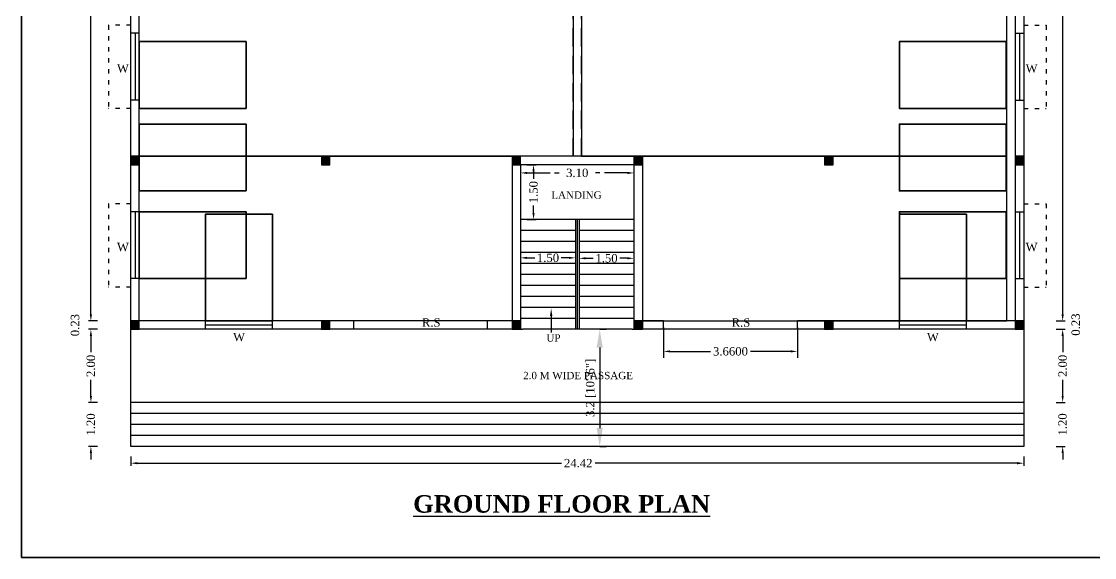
# Model space of a CAD drawing. Header units: metres. Extents: x 17422 to 45078, y -24482 to 1021.
# Drawn here: x 44910.15 to 44939.5, y -24450.37 to -24435.72 of the extents above; entities that cross this region are included whole.
import ezdxf
from ezdxf import colors
from ezdxf.entities.mleader import LeaderData, LeaderLine
from ezdxf.math import Vec2, Vec3

# ---------------------------------------------------------------- set-up
doc = ezdxf.new("R2010")
doc.units = ezdxf.units.M
doc.header["$MEASUREMENT"] = 0
doc.header["$PDMODE"] = 34
for name, pattern in [('ACAD_ISO03W100', [30, 12, -18]), ('DASHED', [0.75, 0.5, -0.25]), ('HIDDEN', [0.375, 0.25, -0.125]), ('PHANTOM2', [1.25, 0.625, -0.125, 0.125, -0.125, 0.125, -0.125])]:
    doc.linetypes.add(name, pattern=pattern)
for name, color, linetype in [('0 @ 1', 7, 'Continuous'), ('BLK_1_FLR_0_CARPET_AREA', 27, 'Continuous'), ('BLK_1_FLR_0_EXIT_WIDTH_STAIR', 1, 'Continuous'), ('BLK_1_FLR_0_REGULAR_ROOM_1', 3, 'Continuous'), ('BLK_1_FLR_0_ROOM_1_LIGHT_VENTILATION_1', 3, 'Continuous')]:
    doc.layers.add(name, color=color, linetype=linetype)
doc.layers.add('BLK_1_FLR_0_BLT_UP_AREA', color=8, linetype='Continuous', plot=False)
doc.layers.add('BLK_1_FLR_0_ROOF_AREA', color=54, linetype='Continuous', lineweight=18)
doc.layers.add('DIST_EXIT', color=7, linetype='Continuous', lineweight=0)
doc.styles.add('CODE', font='tahoma.ttf', dxfattribs={"height": 0.6})
doc.styles.add('plan9', font='times.ttf', dxfattribs={"height": 9})
doc.styles.get("Standard").update_dxf_attribs({"font": 'times.ttf', "height": 0.23})
doc.dimstyles.new('OUTER', dxfattribs={"dimscale": 0, "dimtxt": 0.3, "dimasz": 0.18, "dimexe": 0.18, "dimexo": 0.0625, "dimgap": 0.09, "dimtad": 0, "dimzin": 0, "dimdsep": 46, "dimtxsty": 'CODE', "dimcen": 0.09, "dimse1": 1, "dimse2": 1, "dimclrd": 256, "dimclrt": 6, "dimadec": 0, "dimazin": 0, "dimtfac": 1, "dimtofl": 0, "dimtmove": 0, "dimatfit": 3, "dimfxl": 0, "dimtolj": 1, "dimtzin": 0, "dimarcsym": 0})
doc.dimstyles.new('STANDARD$0', dxfattribs={"dimtxt": 7, "dimasz": 3, "dimexe": 3, "dimexo": 1, "dimgap": 1.5, "dimtad": 1, "dimdec": 1, "dimzin": 1, "dimdsep": 46, "dimlunit": 4, "dimtxsty": 'Standard', "dimblk": 'OBLIQUE', "dimcen": 0.09375, "dimdle": 1, "dimclrd": 8, "dimclre": 8, "dimclrt": 7, "dimadec": 1, "dimazin": 0, "dimtfac": 1, "dimtdec": 1, "dimtix": 1, "dimtmove": 2, "dimatfit": 3, "dimldrblk": 'ARCHTICK', "dimfxl": 0, "dimfrac": 2, "dimtolj": 1, "dimtzin": 0, "dimarcsym": 0})

# ---------------------------------------------------------------- blocks, each defined once
blk = doc.blocks.new('*D138')
at = {"color": 0, "linetype": 'HIDDEN', "lineweight": -2}
for p, q in [((44923.8, -24439.696), (44923.8, -24440.038)), ((44926.9, -24439.696), (44926.9, -24440.038))]:
    blk.add_line(p, q, dxfattribs=at)
at = {"color": 0, "linetype": 'PHANTOM2', "lineweight": -2}
for p, q in [((44923.98, -24439.858), (44924.976, -24439.858)), ((44926.72, -24439.858), (44925.725, -24439.858))]:
    blk.add_line(p, q, dxfattribs=at)
at = {"color": 0, "lineweight": 30}
for points in [[(44923.98, -24439.828), (44923.98, -24439.888), (44923.8, -24439.858)], [(44926.72, -24439.828), (44926.72, -24439.888), (44926.9, -24439.858)]]:
    blk.add_solid(points, dxfattribs=at)
at = {"layer": 'Defpoints', "color": 0, "lineweight": 30}
for p in [(44923.8, -24439.634), (44926.9, -24439.634), (44926.9, -24439.858)]:
    blk.add_point(p, dxfattribs=at)
at = {"color": 0, "lineweight": -3, "insert": (44925.35, -24439.858), "char_height": 0.23, "attachment_point": 5}
blk.add_mtext('\\A1;3.10', dxfattribs=at)
blk = doc.blocks.new('*D139')
at = {"color": 0, "linetype": 'HIDDEN', "lineweight": -2}
for p, q in [((44923.974, -24439.634), (44924.334, -24439.634)), ((44923.974, -24441.134), (44924.334, -24441.134))]:
    blk.add_line(p, q, dxfattribs=at)
at = {"color": 0, "linetype": 'PHANTOM2', "lineweight": -2}
for p, q in [((44924.154, -24439.814), (44924.154, -24440.022)), ((44924.154, -24440.954), (44924.154, -24440.745))]:
    blk.add_line(p, q, dxfattribs=at)
at = {"color": 0, "lineweight": 30}
for points in [[(44924.124, -24439.814), (44924.184, -24439.814), (44924.154, -24439.634)], [(44924.124, -24440.954), (44924.184, -24440.954), (44924.154, -24441.134)]]:
    blk.add_solid(points, dxfattribs=at)
at = {"layer": 'Defpoints', "color": 0, "lineweight": 30}
for p in [(44923.8, -24439.634), (44923.8, -24441.134), (44924.154, -24441.134)]:
    blk.add_point(p, dxfattribs=at)
at = {"color": 0, "lineweight": -3, "insert": (44924.154, -24440.384), "char_height": 0.23, "attachment_point": 5, "rotation": 90}
blk.add_mtext('\\A1;1.50', dxfattribs=at)
blk = doc.blocks.new('*D140')
at = {"color": 0, "linetype": 'HIDDEN', "lineweight": -2}
for p, q in [((44923.8, -24442.096), (44923.8, -24442.36)), ((44925.3, -24442.096), (44925.3, -24442.36))]:
    blk.add_line(p, q, dxfattribs=at)
at = {"color": 0, "linetype": 'PHANTOM2', "lineweight": -2}
for p, q in [((44923.98, -24442.18), (44924.189, -24442.18)), ((44925.12, -24442.18), (44924.912, -24442.18))]:
    blk.add_line(p, q, dxfattribs=at)
at = {"color": 0, "lineweight": 30}
for points in [[(44923.98, -24442.15), (44923.98, -24442.21), (44923.8, -24442.18)], [(44925.12, -24442.15), (44925.12, -24442.21), (44925.3, -24442.18)]]:
    blk.add_solid(points, dxfattribs=at)
at = {"layer": 'Defpoints', "color": 0, "lineweight": 30}
for p in [(44923.8, -24442.034), (44925.3, -24442.034), (44923.8, -24442.18)]:
    blk.add_point(p, dxfattribs=at)
at = {"color": 0, "lineweight": -3, "insert": (44924.55, -24442.18), "char_height": 0.23, "attachment_point": 5}
blk.add_mtext('\\A1;1.50', dxfattribs=at)
blk = doc.blocks.new('*D141')
at = {"color": 0, "linetype": 'HIDDEN', "lineweight": -2}
for p, q in [((44925.4, -24442.096), (44925.4, -24442.372)), ((44926.9, -24442.096), (44926.9, -24442.372))]:
    blk.add_line(p, q, dxfattribs=at)
at = {"color": 0, "linetype": 'PHANTOM2', "lineweight": -2}
for p, q in [((44925.58, -24442.192), (44925.789, -24442.192)), ((44926.72, -24442.192), (44926.512, -24442.192))]:
    blk.add_line(p, q, dxfattribs=at)
at = {"color": 0, "lineweight": 30}
for points in [[(44925.58, -24442.162), (44925.58, -24442.222), (44925.4, -24442.192)], [(44926.72, -24442.162), (44926.72, -24442.222), (44926.9, -24442.192)]]:
    blk.add_solid(points, dxfattribs=at)
at = {"layer": 'Defpoints', "color": 0, "lineweight": 30}
for p in [(44925.4, -24442.034), (44926.9, -24442.034), (44925.4, -24442.192)]:
    blk.add_point(p, dxfattribs=at)
at = {"color": 0, "lineweight": -3, "insert": (44926.15, -24442.192), "char_height": 0.23, "attachment_point": 5}
blk.add_mtext('\\A1;1.50', dxfattribs=at)
blk = doc.blocks.new('*D160')
at = {"color": 0, "linetype": 'HIDDEN', "lineweight": -2}
for p, q in [((44912.228, -24444.134), (44911.868, -24444.134)), ((44912.228, -24446.134), (44911.868, -24446.134))]:
    blk.add_line(p, q, dxfattribs=at)
at = {"color": 0, "lineweight": -2}
for p, q in [((44912.048, -24444.314), (44912.048, -24444.756)), ((44912.048, -24445.954), (44912.048, -24445.511))]:
    blk.add_line(p, q, dxfattribs=at)
at = {"color": 0, "lineweight": 30}
for points in [[(44912.018, -24444.314), (44912.078, -24444.314), (44912.048, -24444.134)], [(44912.018, -24445.954), (44912.078, -24445.954), (44912.048, -24446.134)]]:
    blk.add_solid(points, dxfattribs=at)
at = {"layer": 'Defpoints', "color": 0, "lineweight": 30}
for p in [(44912.048, -24444.134), (44913.14, -24444.134), (44913.14, -24446.134)]:
    blk.add_point(p, dxfattribs=at)
at = {"color": 0, "lineweight": -3, "insert": (44912.048, -24445.134), "char_height": 0.23, "attachment_point": 5, "rotation": 90}
blk.add_mtext('\\A1;2.00', dxfattribs=at)
blk = doc.blocks.new('*D161')
at = {"color": 0, "lineweight": -2}
for p, q in [((44912.048, -24443.724), (44912.048, -24443.544)), ((44912.048, -24444.314), (44912.048, -24444.494))]:
    blk.add_line(p, q, dxfattribs=at)
at = {"color": 0, "linetype": 'HIDDEN', "lineweight": -2}
for p, q in [((44912.228, -24443.904), (44911.868, -24443.904)), ((44912.228, -24444.134), (44911.868, -24444.134))]:
    blk.add_line(p, q, dxfattribs=at)
at = {"color": 0, "lineweight": 30}
for points in [[(44912.018, -24443.724), (44912.078, -24443.724), (44912.048, -24443.904)], [(44912.018, -24444.314), (44912.078, -24444.314), (44912.048, -24444.134)]]:
    blk.add_solid(points, dxfattribs=at)
at = {"layer": 'Defpoints', "color": 0, "lineweight": 30}
for p in [(44912.048, -24443.904), (44913.14, -24444.134), (44913.37, -24443.904)]:
    blk.add_point(p, dxfattribs=at)
at = {"color": 0, "lineweight": -3, "insert": (44911.615, -24444.019), "char_height": 0.23, "attachment_point": 5, "rotation": 90}
blk.add_mtext('\\A1;0.23', dxfattribs=at)
blk = doc.blocks.new('*D162')
at = {"color": 0, "linetype": 'HIDDEN', "lineweight": -2}
for p, q in [((44912.228, -24425.11), (44911.868, -24425.11)), ((44912.228, -24443.904), (44911.868, -24443.904))]:
    blk.add_line(p, q, dxfattribs=at)
at = {"color": 0, "lineweight": -2}
for p, q in [((44912.048, -24425.29), (44912.048, -24434.062)), ((44912.048, -24443.724), (44912.048, -24434.952))]:
    blk.add_line(p, q, dxfattribs=at)
at = {"color": 0, "lineweight": 30}
for points in [[(44912.018, -24425.29), (44912.078, -24425.29), (44912.048, -24425.11)], [(44912.018, -24443.724), (44912.078, -24443.724), (44912.048, -24443.904)]]:
    blk.add_solid(points, dxfattribs=at)
at = {"layer": 'Defpoints', "color": 0, "lineweight": 30}
for p in [(44912.048, -24425.11), (44913.37, -24425.11), (44913.37, -24443.904)]:
    blk.add_point(p, dxfattribs=at)
at = {"color": 0, "lineweight": -3, "insert": (44912.048, -24434.507), "char_height": 0.23, "attachment_point": 5, "rotation": 90}
blk.add_mtext('\\A1;18.79', dxfattribs=at)
blk = doc.blocks.new('*D164')
at = {"color": 0, "linetype": 'HIDDEN', "lineweight": -2}
for p, q in [((44913.14, -24447.614), (44913.14, -24447.974)), ((44937.561, -24447.614), (44937.561, -24447.974))]:
    blk.add_line(p, q, dxfattribs=at)
at = {"color": 0, "lineweight": -2}
for p, q in [((44913.32, -24447.794), (44924.915, -24447.794)), ((44937.381, -24447.794), (44925.837, -24447.794))]:
    blk.add_line(p, q, dxfattribs=at)
at = {"color": 0, "lineweight": 30}
for points in [[(44913.32, -24447.764), (44913.32, -24447.824), (44913.14, -24447.794)], [(44937.381, -24447.764), (44937.381, -24447.824), (44937.561, -24447.794)]]:
    blk.add_solid(points, dxfattribs=at)
at = {"layer": 'Defpoints', "color": 0, "lineweight": 30}
for p in [(44913.14, -24446.134), (44937.561, -24446.134), (44937.561, -24447.794)]:
    blk.add_point(p, dxfattribs=at)
at = {"color": 0, "lineweight": -3, "insert": (44925.376, -24447.794), "char_height": 0.23, "attachment_point": 5}
blk.add_mtext('\\A1;24.42', dxfattribs=at)
blk = doc.blocks.new('*D166')
at = {"color": 0, "linetype": 'HIDDEN', "lineweight": -2}
for p, q in [((44938.446, -24444.134), (44938.806, -24444.134)), ((44938.446, -24446.134), (44938.806, -24446.134))]:
    blk.add_line(p, q, dxfattribs=at)
at = {"color": 0, "linetype": 'PHANTOM2', "lineweight": -2}
for p, q in [((44938.626, -24444.314), (44938.626, -24444.756)), ((44938.626, -24445.954), (44938.626, -24445.511))]:
    blk.add_line(p, q, dxfattribs=at)
at = {"color": 0, "lineweight": 30}
for points in [[(44938.596, -24444.314), (44938.656, -24444.314), (44938.626, -24444.134)], [(44938.596, -24445.954), (44938.656, -24445.954), (44938.626, -24446.134)]]:
    blk.add_solid(points, dxfattribs=at)
at = {"layer": 'Defpoints', "color": 0, "lineweight": 30}
for p in [(44937.561, -24444.134), (44938.626, -24444.134), (44937.561, -24446.134)]:
    blk.add_point(p, dxfattribs=at)
at = {"color": 0, "lineweight": -3, "insert": (44938.626, -24445.134), "char_height": 0.23, "attachment_point": 5, "rotation": 90}
blk.add_mtext('\\A1;2.00', dxfattribs=at)
blk = doc.blocks.new('*D167')
at = {"color": 0, "linetype": 'PHANTOM2', "lineweight": -2}
for p, q in [((44938.626, -24443.724), (44938.626, -24443.544)), ((44938.626, -24444.314), (44938.626, -24444.494))]:
    blk.add_line(p, q, dxfattribs=at)
at = {"color": 0, "linetype": 'HIDDEN', "lineweight": -2}
for p, q in [((44938.446, -24443.904), (44938.806, -24443.904)), ((44938.446, -24444.134), (44938.806, -24444.134))]:
    blk.add_line(p, q, dxfattribs=at)
at = {"color": 0, "lineweight": 30}
for points in [[(44938.596, -24443.724), (44938.656, -24443.724), (44938.626, -24443.904)], [(44938.596, -24444.314), (44938.656, -24444.314), (44938.626, -24444.134)]]:
    blk.add_solid(points, dxfattribs=at)
at = {"layer": 'Defpoints', "color": 0, "lineweight": 30}
for p in [(44937.331, -24443.904), (44937.561, -24444.134), (44938.626, -24443.904)]:
    blk.add_point(p, dxfattribs=at)
at = {"color": 0, "lineweight": -3, "insert": (44938.985, -24444.004), "char_height": 0.23, "attachment_point": 5, "rotation": 90}
blk.add_mtext('\\A1;0.23', dxfattribs=at)
blk = doc.blocks.new('*D168')
at = {"color": 0, "linetype": 'HIDDEN', "lineweight": -2}
for p, q in [((44938.446, -24425.11), (44938.806, -24425.11)), ((44938.446, -24443.904), (44938.806, -24443.904))]:
    blk.add_line(p, q, dxfattribs=at)
at = {"color": 0, "lineweight": -2}
for p, q in [((44938.626, -24425.29), (44938.626, -24434.062)), ((44938.626, -24443.724), (44938.626, -24434.952))]:
    blk.add_line(p, q, dxfattribs=at)
at = {"color": 0, "lineweight": 30}
for points in [[(44938.596, -24425.29), (44938.656, -24425.29), (44938.626, -24425.11)], [(44938.596, -24443.724), (44938.656, -24443.724), (44938.626, -24443.904)]]:
    blk.add_solid(points, dxfattribs=at)
at = {"layer": 'Defpoints', "color": 0, "lineweight": 30}
for p in [(44937.561, -24425.11), (44938.626, -24425.11), (44937.331, -24443.904)]:
    blk.add_point(p, dxfattribs=at)
at = {"color": 0, "lineweight": -3, "insert": (44938.626, -24434.507), "char_height": 0.23, "attachment_point": 5, "rotation": 90}
blk.add_mtext('\\A1;18.79', dxfattribs=at)
blk = doc.blocks.new('*D169')
at = {"color": 0, "linetype": 'PHANTOM2', "lineweight": -2}
for p, q in [((44938.626, -24445.954), (44938.626, -24445.774)), ((44938.626, -24447.514), (44938.626, -24447.694))]:
    blk.add_line(p, q, dxfattribs=at)
at = {"color": 0, "linetype": 'HIDDEN', "lineweight": -2}
for p, q in [((44938.446, -24446.134), (44938.806, -24446.134)), ((44938.446, -24447.334), (44938.806, -24447.334))]:
    blk.add_line(p, q, dxfattribs=at)
at = {"color": 0, "lineweight": 30}
for points in [[(44938.596, -24445.954), (44938.656, -24445.954), (44938.626, -24446.134)], [(44938.596, -24447.514), (44938.656, -24447.514), (44938.626, -24447.334)]]:
    blk.add_solid(points, dxfattribs=at)
at = {"layer": 'Defpoints', "color": 0, "lineweight": 30}
for p in [(44937.561, -24446.134), (44937.561, -24447.334), (44938.626, -24447.334)]:
    blk.add_point(p, dxfattribs=at)
at = {"color": 0, "lineweight": -3, "insert": (44938.626, -24446.734), "char_height": 0.23, "attachment_point": 5, "rotation": 90}
blk.add_mtext('\\A1;1.20', dxfattribs=at)
blk = doc.blocks.new('*D170')
at = {"color": 0, "linetype": 'PHANTOM2', "lineweight": -2}
for p, q in [((44912.048, -24445.954), (44912.048, -24445.774)), ((44912.048, -24447.514), (44912.048, -24447.694))]:
    blk.add_line(p, q, dxfattribs=at)
at = {"color": 0, "linetype": 'HIDDEN', "lineweight": -2}
for p, q in [((44912.228, -24446.134), (44911.868, -24446.134)), ((44912.228, -24447.334), (44911.868, -24447.334))]:
    blk.add_line(p, q, dxfattribs=at)
at = {"color": 0, "lineweight": 30}
for points in [[(44912.018, -24445.954), (44912.078, -24445.954), (44912.048, -24446.134)], [(44912.018, -24447.514), (44912.078, -24447.514), (44912.048, -24447.334)]]:
    blk.add_solid(points, dxfattribs=at)
at = {"layer": 'Defpoints', "color": 0, "lineweight": 30}
for p in [(44913.14, -24446.134), (44912.048, -24447.334), (44913.14, -24447.334)]:
    blk.add_point(p, dxfattribs=at)
at = {"color": 0, "lineweight": -3, "insert": (44912.048, -24446.734), "char_height": 0.23, "attachment_point": 5, "rotation": 90}
blk.add_mtext('\\A1;1.20', dxfattribs=at)
blk = doc.blocks.new('*D193')
at = {"layer": 'Defpoints', "color": 0, "lineweight": 30}
for p in [(44925.964, -24444.134), (44925.964, -24447.334), (44925.964, -24447.334)]:
    blk.add_point(p, dxfattribs=at)
at = {"layer": 'DIST_EXIT', "color": 0, "lineweight": -2}
for p, q in [((44925.964, -24444.134), (44926.144, -24444.134)), ((44925.964, -24447.334), (44926.144, -24447.334))]:
    blk.add_line(p, q, dxfattribs=at)
at = {"layer": 'DIST_EXIT', "color": 4, "lineweight": -2}
blk.add_line((44925.964, -24444.634), (44925.964, -24446.834), dxfattribs=at)
at = {"layer": 'DIST_EXIT', "color": 4, "lineweight": 30}
for points in [[(44925.88, -24444.634), (44926.047, -24444.634), (44925.964, -24444.134)], [(44925.88, -24446.834), (44926.047, -24446.834), (44925.964, -24447.334)]]:
    blk.add_solid(points, dxfattribs=at)
at = {"layer": 'DIST_EXIT', "color": 1, "insert": (44925.725, -24445.734), "char_height": 0.23, "attachment_point": 5, "rotation": 90}
blk.add_mtext('3.2 [10\'-6"]', dxfattribs=at)
blk = doc.blocks.new('*D194')
at = {"layer": 'BLK_1_FLR_0_EXIT_WIDTH_STAIR', "color": 0, "lineweight": -2}
for p, q in [((44927.711, -24444.081), (44927.711, -24444.917)), ((44931.371, -24444.081), (44931.371, -24444.917)), ((44927.891, -24444.737), (44928.997, -24444.737)), ((44931.191, -24444.737), (44930.085, -24444.737))]:
    blk.add_line(p, q, dxfattribs=at)
at = {"layer": 'BLK_1_FLR_0_EXIT_WIDTH_STAIR', "color": 0, "lineweight": 30}
for points in [[(44927.891, -24444.707), (44927.891, -24444.767), (44927.711, -24444.737)], [(44931.191, -24444.707), (44931.191, -24444.767), (44931.371, -24444.737)]]:
    blk.add_solid(points, dxfattribs=at)
at = {"layer": 'Defpoints', "color": 0, "lineweight": 30}
for p in [(44927.711, -24444.019), (44931.371, -24444.019), (44931.371, -24444.737)]:
    blk.add_point(p, dxfattribs=at)
at = {"layer": 'BLK_1_FLR_0_EXIT_WIDTH_STAIR', "color": 0, "insert": (44929.541, -24444.737), "char_height": 0.23, "attachment_point": 5}
blk.add_mtext('\\A1;3.6600', dxfattribs=at)

msp = doc.modelspace()

# ---------------------------------------------------------------- hatches: boundary and pattern name
at = {"lineweight": -3}
h = msp.add_hatch(color=256, dxfattribs=at)
h.dxf.hatch_style = 1
h.paths.add_polyline_path([(44913.3701, -24439.4035), (44913.1401, -24439.4035), (44913.1401, -24439.6335), (44913.3701, -24439.6335)])
h = msp.add_hatch(color=256, dxfattribs=at)
h.dxf.hatch_style = 1
h.paths.add_polyline_path([(44918.58521, -24439.4035), (44918.35521, -24439.4035), (44918.35521, -24439.6335), (44918.58521, -24439.6335)])
h = msp.add_hatch(color=256, dxfattribs=at)
h.dxf.hatch_style = 1
h.paths.add_polyline_path([(44923.80031, -24439.4035), (44923.57031, -24439.4035), (44923.57031, -24439.6335), (44923.80031, -24439.6335)])
h = msp.add_hatch(color=256, dxfattribs=at)
h.dxf.hatch_style = 1
h.paths.add_polyline_path([(44927.13031, -24439.4035), (44926.90031, -24439.4035), (44926.90031, -24439.6335), (44927.13031, -24439.6335)])
h = msp.add_hatch(color=256, dxfattribs=at)
h.dxf.hatch_style = 1
h.paths.add_polyline_path([(44932.34542, -24439.4035), (44932.11542, -24439.4035), (44932.11542, -24439.6335), (44932.34542, -24439.6335)])
h = msp.add_hatch(color=256, dxfattribs=at)
h.dxf.hatch_style = 1
h.paths.add_polyline_path([(44937.56053, -24439.4035), (44937.33053, -24439.4035), (44937.33053, -24439.6335), (44937.56053, -24439.6335)])
h = msp.add_hatch(color=256, dxfattribs=at)
h.dxf.hatch_style = 1
h.paths.add_polyline_path([(44913.3701, -24443.9035), (44913.1401, -24443.9035), (44913.1401, -24444.1335), (44913.3701, -24444.1335)])
h = msp.add_hatch(color=256, dxfattribs=at)
h.dxf.hatch_style = 1
h.paths.add_polyline_path([(44918.58521, -24443.9035), (44918.35521, -24443.9035), (44918.35521, -24444.1335), (44918.58521, -24444.1335)])
h = msp.add_hatch(color=256, dxfattribs=at)
h.dxf.hatch_style = 1
h.paths.add_polyline_path([(44923.80031, -24443.9035), (44923.57031, -24443.9035), (44923.57031, -24444.1335), (44923.80031, -24444.1335)])
h = msp.add_hatch(color=256, dxfattribs=at)
h.dxf.hatch_style = 1
h.paths.add_polyline_path([(44927.13031, -24443.9035), (44926.90031, -24443.9035), (44926.90031, -24444.1335), (44927.13031, -24444.1335)])
h = msp.add_hatch(color=256, dxfattribs=at)
h.dxf.hatch_style = 1
h.paths.add_polyline_path([(44932.34542, -24443.9035), (44932.11542, -24443.9035), (44932.11542, -24444.1335), (44932.34542, -24444.1335)])
h = msp.add_hatch(color=256, dxfattribs=at)
h.dxf.hatch_style = 1
h.paths.add_polyline_path([(44937.56053, -24443.9035), (44937.33053, -24443.9035), (44937.33053, -24444.1335), (44937.56053, -24444.1335)])

# ---------------------------------------------------------------- linework, layer by layer
for p, q in [((44913.1401, -24447.3335), (44913.1401, -24424.88004)), ((44913.1401, -24444.1335), (44913.1401, -24424.88004)), ((44937.56053, -24424.88004), (44937.56053, -24447.3335)), ((44937.56053, -24424.88004), (44937.56053, -24444.1335)), ((44913.3701, -24443.9035), (44913.3701, -24425.11004)), ((44937.33053, -24425.11004), (44937.33053, -24443.9035)), ((44913.3701, -24436.0345), (44913.1401, -24436.0345)), ((44913.3701, -24436.0345), (44913.1401, -24436.0345)), ((44913.3701, -24436.0345), (44913.1401, -24436.0345)), ((44913.3701, -24436.0345), (44913.1401, -24436.0345)), ((44913.3701, -24436.0345), (44913.1401, -24436.0345)), ((44913.3701, -24436.0345), (44913.1401, -24436.0345)), ((44913.3701, -24436.0345), (44913.1401, -24436.0345)), ((44913.3701, -24436.0345), (44913.1401, -24436.0345)), ((44913.3701, -24436.0345), (44913.1401, -24436.0345)), ((44913.3701, -24436.0345), (44913.1401, -24436.0345)), ((44913.3701, -24436.0345), (44913.1401, -24436.0345)), ((44913.2551, -24436.0345), (44913.2551, -24437.8645)), ((44937.33053, -24436.0345), (44937.56053, -24436.0345)), ((44937.33053, -24436.0345), (44937.56053, -24436.0345)), ((44937.33053, -24436.0345), (44937.56053, -24436.0345)), ((44937.33053, -24436.0345), (44937.56053, -24436.0345)), ((44937.33053, -24436.0345), (44937.56053, -24436.0345)), ((44937.33053, -24436.0345), (44937.56053, -24436.0345)), ((44937.33053, -24436.0345), (44937.56053, -24436.0345)), ((44937.33053, -24436.0345), (44937.56053, -24436.0345)), ((44937.33053, -24436.0345), (44937.56053, -24436.0345)), ((44937.33053, -24436.0345), (44937.56053, -24436.0345)), ((44937.33053, -24436.0345), (44937.56053, -24436.0345)), ((44937.44553, -24436.0345), (44937.44553, -24437.8645)), ((44913.3701, -24437.8645), (44913.1401, -24437.8645)), ((44937.33053, -24437.8645), (44937.56053, -24437.8645)), ((44923.57031, -24439.4035), (44923.57031, -24444.1335)), ((44927.13031, -24439.4035), (44927.13031, -24444.1335)), ((44923.80031, -24439.6335), (44923.80031, -24444.1335)), ((44926.90031, -24439.6335), (44926.90031, -24444.1335)), ((44913.3701, -24440.91828), (44913.1401, -24440.91828)), ((44913.3701, -24440.91828), (44913.1401, -24440.91828)), ((44913.3701, -24440.91828), (44913.1401, -24440.91828)), ((44913.3701, -24440.91828), (44913.1401, -24440.91828)), ((44913.3701, -24440.91828), (44913.1401, -24440.91828)), ((44913.3701, -24440.91828), (44913.1401, -24440.91828)), ((44913.3701, -24440.91828), (44913.1401, -24440.91828)), ((44913.3701, -24440.91828), (44913.1401, -24440.91828)), ((44913.3701, -24440.91828), (44913.1401, -24440.91828)), ((44913.3701, -24440.91828), (44913.1401, -24440.91828)), ((44913.3701, -24440.91828), (44913.1401, -24440.91828)), ((44913.2551, -24440.91828), (44913.2551, -24442.74828)), ((44937.33053, -24440.91828), (44937.56053, -24440.91828)), ((44937.33053, -24440.91828), (44937.56053, -24440.91828)), ((44937.33053, -24440.91828), (44937.56053, -24440.91828)), ((44937.33053, -24440.91828), (44937.56053, -24440.91828)), ((44937.33053, -24440.91828), (44937.56053, -24440.91828)), ((44937.33053, -24440.91828), (44937.56053, -24440.91828)), ((44937.33053, -24440.91828), (44937.56053, -24440.91828)), ((44937.33053, -24440.91828), (44937.56053, -24440.91828)), ((44937.33053, -24440.91828), (44937.56053, -24440.91828)), ((44937.33053, -24440.91828), (44937.56053, -24440.91828)), ((44937.33053, -24440.91828), (44937.56053, -24440.91828)), ((44937.44553, -24440.91828), (44937.44553, -24442.74828)), ((44923.80031, -24441.1335), (44923.80031, -24444.1335)), ((44925.30031, -24441.1335), (44925.30031, -24444.1335)), ((44925.35031, -24441.1335), (44925.35031, -24444.1335)), ((44925.40031, -24441.1335), (44925.40031, -24444.1335)), ((44926.90031, -24441.1335), (44926.90031, -24444.1335)), ((44913.3701, -24442.74828), (44913.1401, -24442.74828)), ((44937.33053, -24442.74828), (44937.56053, -24442.74828)), ((44923.62031, -24444.1335), (44913.1401, -24444.1335)), ((44923.62031, -24444.1335), (44913.1401, -24444.1335)), ((44919.23895, -24443.9035), (44913.3701, -24443.9035)), ((44915.1862, -24444.1335), (44915.1862, -24443.9035)), ((44917.0162, -24444.0185), (44915.1862, -24444.0185)), ((44917.0162, -24444.1335), (44917.0162, -24443.9035)), ((44917.0162, -24444.1335), (44917.0162, -24443.9035)), ((44917.0162, -24444.1335), (44917.0162, -24443.9035)), ((44917.0162, -24444.1335), (44917.0162, -24443.9035)), ((44917.0162, -24444.1335), (44917.0162, -24443.9035)), ((44917.0162, -24444.1335), (44917.0162, -24443.9035)), ((44917.0162, -24444.1335), (44917.0162, -24443.9035)), ((44917.0162, -24444.1335), (44917.0162, -24443.9035)), ((44917.0162, -24444.1335), (44917.0162, -24443.9035)), ((44917.0162, -24444.1335), (44917.0162, -24443.9035)), ((44917.0162, -24444.1335), (44917.0162, -24443.9035)), ((44919.23895, -24444.1335), (44919.23895, -24443.9035)), ((44919.23895, -24444.1335), (44919.23895, -24443.9035)), ((44923.57031, -24443.9035), (44922.89895, -24443.9035)), ((44922.89895, -24444.1335), (44922.89895, -24443.9035)), ((44922.89895, -24444.1335), (44922.89895, -24443.9035)), ((44922.89895, -24444.1335), (44922.89895, -24443.9035)), ((44922.89895, -24444.1335), (44922.89895, -24443.9035)), ((44922.89895, -24444.1335), (44922.89895, -24443.9035)), ((44922.89895, -24444.1335), (44922.89895, -24443.9035)), ((44922.89895, -24444.1335), (44922.89895, -24443.9035)), ((44922.89895, -24444.1335), (44922.89895, -24443.9035)), ((44922.89895, -24444.1335), (44922.89895, -24443.9035)), ((44922.89895, -24444.1335), (44922.89895, -24443.9035)), ((44922.89895, -24444.1335), (44922.89895, -24443.9035)), ((44922.89895, -24444.1335), (44922.89895, -24443.9035)), ((44923.62031, -24444.1335), (44923.85031, -24444.1335)), ((44926.85031, -24444.1335), (44923.85031, -24444.1335)), ((44926.85031, -24444.1335), (44927.08031, -24444.1335)), ((44937.56053, -24444.1335), (44927.08031, -24444.1335)), ((44937.56053, -24444.1335), (44927.08031, -24444.1335)), ((44927.71066, -24443.9035), (44927.13031, -24443.9035)), ((44927.71066, -24444.1335), (44927.71066, -24443.9035)), ((44927.71066, -24444.1335), (44927.71066, -24443.9035)), ((44937.33053, -24443.9035), (44931.37066, -24443.9035)), ((44931.37066, -24444.1335), (44931.37066, -24443.9035)), ((44931.37066, -24444.1335), (44931.37066, -24443.9035)), ((44931.37066, -24444.1335), (44931.37066, -24443.9035)), ((44931.37066, -24444.1335), (44931.37066, -24443.9035)), ((44931.37066, -24444.1335), (44931.37066, -24443.9035)), ((44931.37066, -24444.1335), (44931.37066, -24443.9035)), ((44931.37066, -24444.1335), (44931.37066, -24443.9035)), ((44931.37066, -24444.1335), (44931.37066, -24443.9035)), ((44931.37066, -24444.1335), (44931.37066, -24443.9035)), ((44931.37066, -24444.1335), (44931.37066, -24443.9035)), ((44931.37066, -24444.1335), (44931.37066, -24443.9035)), ((44931.37066, -24444.1335), (44931.37066, -24443.9035)), ((44934.16152, -24444.1335), (44934.16152, -24443.9035)), ((44935.99152, -24444.0185), (44934.16152, -24444.0185)), ((44935.99152, -24444.1335), (44935.99152, -24443.9035)), ((44935.99152, -24444.1335), (44935.99152, -24443.9035)), ((44935.99152, -24444.1335), (44935.99152, -24443.9035)), ((44935.99152, -24444.1335), (44935.99152, -24443.9035)), ((44935.99152, -24444.1335), (44935.99152, -24443.9035)), ((44935.99152, -24444.1335), (44935.99152, -24443.9035)), ((44935.99152, -24444.1335), (44935.99152, -24443.9035)), ((44935.99152, -24444.1335), (44935.99152, -24443.9035)), ((44935.99152, -24444.1335), (44935.99152, -24443.9035)), ((44935.99152, -24444.1335), (44935.99152, -24443.9035)), ((44935.99152, -24444.1335), (44935.99152, -24443.9035)), ((44937.56053, -24446.1335), (44913.1401, -24446.1335)), ((44937.56053, -24446.4335), (44913.1401, -24446.4335)), ((44937.56053, -24446.7335), (44913.1401, -24446.7335)), ((44937.56053, -24447.0335), (44913.1401, -24447.0335)), ((44937.56053, -24447.3335), (44913.1401, -24447.3335))]:
    msp.add_line(p, q, dxfattribs=at)
at = {"linetype": 'DASHED', "lineweight": -3}
for p, q in [((44925.23531, -24439.4035), (44925.23531, -24427.08004)), ((44925.46531, -24439.4035), (44925.46531, -24427.08004))]:
    msp.add_line(p, q, dxfattribs=at)
at = {"lineweight": 30}
for points in [[(44910.14898, -24450.37317), (44972.28704, -24450.37317), (44972.28704, -24394.67421), (44910.14898, -24394.67421)], [(44910.14898, -24394.67421), (44984.78496, -24394.67421), (44984.78496, -24450.37317), (44910.14898, -24450.37317)]]:
    msp.add_lwpolyline(points, close=True, dxfattribs=at)
at = {"lineweight": -3}
for points in [[(44913.1401, -24424.88004), (44937.56053, -24424.88004), (44937.56053, -24446.1335), (44913.1401, -24446.1335)], [(44913.3701, -24439.4035), (44913.1401, -24439.4035), (44913.1401, -24439.6335), (44913.3701, -24439.6335)], [(44918.58521, -24439.4035), (44918.35521, -24439.4035), (44918.35521, -24439.6335), (44918.58521, -24439.6335)], [(44923.80031, -24439.4035), (44923.57031, -24439.4035), (44923.57031, -24439.6335), (44923.80031, -24439.6335)], [(44927.13031, -24439.4035), (44926.90031, -24439.4035), (44926.90031, -24439.6335), (44927.13031, -24439.6335)], [(44932.34542, -24439.4035), (44932.11542, -24439.4035), (44932.11542, -24439.6335), (44932.34542, -24439.6335)], [(44937.56053, -24439.4035), (44937.33053, -24439.4035), (44937.33053, -24439.6335), (44937.56053, -24439.6335)], [(44913.3701, -24443.9035), (44913.1401, -24443.9035), (44913.1401, -24444.1335), (44913.3701, -24444.1335)], [(44918.58521, -24443.9035), (44918.35521, -24443.9035), (44918.35521, -24444.1335), (44918.58521, -24444.1335)], [(44923.80031, -24443.9035), (44923.57031, -24443.9035), (44923.57031, -24444.1335), (44923.80031, -24444.1335)], [(44927.13031, -24443.9035), (44926.90031, -24443.9035), (44926.90031, -24444.1335), (44927.13031, -24444.1335)], [(44932.34542, -24443.9035), (44932.11542, -24443.9035), (44932.11542, -24444.1335), (44932.34542, -24444.1335)], [(44937.56053, -24443.9035), (44937.33053, -24443.9035), (44937.33053, -24444.1335), (44937.56053, -24444.1335)]]:
    msp.add_lwpolyline(points, close=True, dxfattribs=at)
at = {"linetype": 'ACAD_ISO03W100', "lineweight": -3, "ltscale": 0.01}
for points in [[(44913.1401, -24435.8215), (44912.5301, -24435.8215), (44912.5301, -24438.0945)], [(44937.56053, -24435.8215), (44938.17053, -24435.8215), (44938.17053, -24438.0945)], [(44913.1401, -24438.0945), (44912.5301, -24438.0945)], [(44937.56053, -24438.0945), (44938.17053, -24438.0945)], [(44913.1401, -24440.70528), (44912.5301, -24440.70528), (44912.5301, -24442.97828)], [(44937.56053, -24440.70528), (44938.17053, -24440.70528), (44938.17053, -24442.97828)], [(44913.1401, -24442.97828), (44912.5301, -24442.97828)], [(44937.56053, -24442.97828), (44938.17053, -24442.97828)]]:
    msp.add_lwpolyline(points, dxfattribs=at)
at = {"lineweight": -3}
for points in [[(44927.13031, -24439.4035), (44923.57031, -24439.4035)], [(44926.90031, -24439.6335), (44923.80031, -24439.6335)], [(44925.30031, -24441.1335), (44923.80031, -24441.1335)], [(44926.90031, -24441.1335), (44925.30031, -24441.1335)], [(44925.30031, -24441.4335), (44923.80031, -24441.4335)], [(44926.90031, -24441.4335), (44925.40031, -24441.4335)], [(44925.30031, -24441.7335), (44923.80031, -24441.7335)], [(44926.90031, -24441.7335), (44925.40031, -24441.7335)], [(44925.30031, -24442.0335), (44923.80031, -24442.0335)], [(44926.90031, -24442.0335), (44925.40031, -24442.0335)], [(44925.30031, -24442.3335), (44923.80031, -24442.3335)], [(44926.90031, -24442.3335), (44925.40031, -24442.3335)], [(44925.30031, -24442.6335), (44923.80031, -24442.6335)], [(44926.90031, -24442.6335), (44925.40031, -24442.6335)], [(44925.30031, -24442.9335), (44923.80031, -24442.9335)], [(44926.90031, -24442.9335), (44925.40031, -24442.9335)], [(44925.30031, -24443.2335), (44923.80031, -24443.2335)], [(44926.90031, -24443.2335), (44925.40031, -24443.2335)], [(44925.30031, -24443.5335), (44923.80031, -24443.5335)], [(44926.90031, -24443.5335), (44925.40031, -24443.5335)], [(44925.30031, -24443.8335), (44923.80031, -24443.8335)], [(44926.90031, -24443.8335), (44925.40031, -24443.8335)], [(44926.85031, -24444.1335), (44923.85031, -24444.1335)]]:
    msp.add_lwpolyline(points, dxfattribs=at)
at = {"layer": 'BLK_1_FLR_0_BLT_UP_AREA', "color": 18, "lineweight": 0}
msp.add_lwpolyline([(44913.1401, -24424.88004), (44937.56053, -24424.88004), (44937.56053, -24446.1335), (44913.1401, -24446.1335)], close=True, dxfattribs=at)
at = {"layer": 'BLK_1_FLR_0_CARPET_AREA', "color": 18, "ltscale": 0.23}
for points in [[(44913.3701, -24425.11004), (44925.23531, -24425.11004), (44925.23531, -24439.4035), (44913.3701, -24439.4035)], [(44937.10053, -24425.11004), (44925.46531, -24425.11004), (44925.46531, -24439.4035), (44937.10053, -24439.4035)], [(44913.3701, -24439.4035), (44923.57031, -24439.4035), (44923.57031, -24443.9035), (44913.3701, -24443.9035)], [(44937.10053, -24439.4035), (44927.13031, -24439.4035), (44927.13031, -24443.9035), (44937.10053, -24443.9035)]]:
    msp.add_lwpolyline(points, close=True, dxfattribs=at)
at = {"layer": 'BLK_1_FLR_0_REGULAR_ROOM_1', "color": 2, "lineweight": 0, "ltscale": 0.23}
for points in [[(44913.3701, -24425.11004), (44925.23531, -24425.11004), (44925.23531, -24439.4035), (44913.3701, -24439.4035)], [(44937.10053, -24425.11004), (44925.46531, -24425.11004), (44925.46531, -24439.4035), (44937.10053, -24439.4035)], [(44913.3701, -24439.4035), (44923.57031, -24439.4035), (44923.57031, -24443.9035), (44913.3701, -24443.9035)], [(44937.10053, -24439.4035), (44927.13031, -24439.4035), (44927.13031, -24443.9035), (44937.10053, -24443.9035)]]:
    msp.add_lwpolyline(points, close=True, dxfattribs=at)
at = {"layer": 'BLK_1_FLR_0_ROOF_AREA', "lineweight": -3}
msp.add_lwpolyline([(44913.1401, -24424.88004), (44937.56053, -24424.88004), (44937.56053, -24446.1335), (44913.1401, -24446.1335)], close=True, dxfattribs=at)
at = {"layer": 'BLK_1_FLR_0_ROOM_1_LIGHT_VENTILATION_1', "color": 2, "linetype": 'ByBlock', "lineweight": 35, "ltscale": 9}
for points in [[(44916.2901, -24438.0945), (44916.2901, -24436.2645), (44913.3701, -24436.2645), (44913.3701, -24438.0945)], [(44937.0809, -24438.0945), (44937.0809, -24436.2645), (44934.1609, -24436.2645), (44934.1609, -24438.0945)], [(44916.2901, -24440.35099), (44916.2901, -24438.52099), (44913.3701, -24438.52099), (44913.3701, -24440.35099)], [(44937.0809, -24440.35099), (44937.0809, -24438.52099), (44934.1609, -24438.52099), (44934.1609, -24440.35099)], [(44916.2901, -24442.74828), (44916.2901, -24440.91828), (44913.3701, -24440.91828), (44913.3701, -24442.74828)], [(44937.0809, -24442.74828), (44937.0809, -24440.91828), (44934.1609, -24440.91828), (44934.1609, -24442.74828)], [(44917.0162, -24440.9835), (44915.1862, -24440.9835), (44915.1862, -24443.9035), (44917.0162, -24443.9035)], [(44935.99152, -24440.9835), (44934.16152, -24440.9835), (44934.16152, -24443.9035), (44935.99152, -24443.9035)]]:
    msp.add_lwpolyline(points, close=True, dxfattribs=at)

# ---------------------------------------------------------------- texts
at = {"lineweight": -3, "ltscale": 0.23, "style": 'plan9'}
for s, insert, char_height, width, attachment_point in [('W', (44912.7611, -24436.88459), 0.22861, 0.3186018, 1), ('W', (44937.93953, -24436.88459), 0.22861, 0.3186018, 3), ('LANDING', (44924.63972, -24440.36192), 0.2, 0.3186018, 1), ('W', (44912.7611, -24441.76837), 0.22861, 0.3186018, 1), ('W', (44937.93953, -24441.76837), 0.22861, 0.3186018, 3), ('R.S', (44921.10195, -24443.83357), 0.228609, 0.3186018, 1), ('R.S', (44929.57366, -24443.83357), 0.228609, 0.3186018, 1), ('W', (44915.93824, -24444.23048), 0.22861, 0.3186018, 1), ('UP', (44924.50487, -24444.26882), 0.2, 0.3186018, 1), ('W', (44934.91356, -24444.23048), 0.22861, 0.3186018, 1), ('2.0 M WIDE PASSAGE', (44923.87022, -24445.29672), 0.2, 3.7409702, 1)]:
    msp.add_mtext(s, dxfattribs=dict(at, insert=insert, char_height=char_height, width=width, attachment_point=attachment_point))
at = {"lineweight": -3, "insert": (44920.86179, -24448.66716), "char_height": 0.3549699, "width": 15.1247797, "attachment_point": 1, "style": 'plan9'}
msp.add_mtext('\\pt1.06491;{\\fTimes New Roman|b1|i0|c0|p18;\\H1.35x;\\LGROUND FLOOR PLAN}', dxfattribs=at)

# ---------------------------------------------------------------- dimensions: what is measured, and where the dimension line sits
at = {"layer": '0 @ 1', "lineweight": -3}
for base, p1, p2, override, picture, middle in [((44912.04758, -24425.11004), (44913.3701, -24443.9035), (44913.3701, -24425.11004), {"dimscale": 1, "dimtxt": 0.23, "dimtxsty": 'Standard', "dimse1": 0, "dimse2": 0, "dimclrd": 0, "dimclrt": 0, "dimtix": 0, "dimtofl": 0, "dimtmove": 0, "dimatfit": 3, "dimfxl": 0.18, "dimarcsym": 2}, '*D162', (44912.04758, -24434.50677)), ((44938.6257, -24425.11004), (44937.33053, -24443.9035), (44937.56053, -24425.11004), {"dimscale": 1, "dimtxt": 0.23, "dimtxsty": 'Standard', "dimse1": 0, "dimse2": 0, "dimclrd": 0, "dimclrt": 0, "dimtix": 0, "dimtofl": 0, "dimtmove": 0, "dimatfit": 3, "dimfxl": 0.18, "dimarcsym": 2}, '*D168', (44938.6257, -24434.50677)), ((44912.04758, -24443.9035), (44913.1401, -24444.1335), (44913.3701, -24443.9035), {"dimscale": 1, "dimtxt": 0.23, "dimtxsty": 'Standard', "dimse1": 0, "dimse2": 0, "dimclrd": 0, "dimclrt": 0, "dimtix": 0, "dimtofl": 0, "dimtmove": 2, "dimatfit": 3, "dimfxl": 0.18, "dimarcsym": 2}, '*D161', (44911.61525, -24444.0185)), ((44912.04758, -24444.1335), (44913.1401, -24446.1335), (44913.1401, -24444.1335), {"dimscale": 1, "dimtxt": 0.23, "dimtxsty": 'Standard', "dimse1": 0, "dimse2": 0, "dimclrd": 0, "dimclrt": 0, "dimtix": 0, "dimtofl": 0, "dimtmove": 0, "dimatfit": 3, "dimfxl": 0.18, "dimarcsym": 2}, '*D160', (44912.04758, -24445.1335)), ((44938.6257, -24444.1335), (44937.56053, -24446.1335), (44937.56053, -24444.1335), {"dimscale": 1, "dimtxt": 0.23, "dimtxsty": 'Standard', "dimse1": 0, "dimse2": 0, "dimclrd": 0, "dimclrt": 0, "dimtix": 0, "dimtofl": 0, "dimtmove": 0, "dimatfit": 3, "dimfxl": 0.18, "dimarcsym": 2}, '*D166', (44938.6257, -24445.1335))]:
    dim = msp.add_linear_dim(base=base, p1=p1, p2=p2, angle=270, dimstyle='OUTER', override=override, dxfattribs=at)
    dim.commit()
    dim.dimension.update_dxf_attribs({"geometry": picture, "text_midpoint": middle})
for p1, p2, distance, picture, middle in [((44923.80031, -24439.6335), (44926.90031, -24439.6335), -0.22433, '*D138', (44925.35031, -24439.85783)), ((44923.80031, -24439.6335), (44923.80031, -24441.1335), 0.35396, '*D139', (44924.15427, -24440.3835)), ((44925.30031, -24442.0335), (44923.80031, -24442.0335), 0.14606, '*D140', (44924.55031, -24442.17956)), ((44926.90031, -24442.0335), (44925.40031, -24442.0335), 0.15857, '*D141', (44926.15031, -24442.19208)), ((44913.1401, -24446.1335), (44913.1401, -24447.3335), -1.09253, '*D170', (44912.04758, -24446.7335)), ((44937.56053, -24446.1335), (44937.56053, -24447.3335), 1.06517, '*D169', (44938.6257, -24446.7335))]:
    dim = msp.add_aligned_dim(p1=p1, p2=p2, distance=distance, dimstyle='OUTER', override={"dimscale": 1, "dimtxt": 0.23, "dimtxsty": 'Standard', "dimse1": 0, "dimse2": 0, "dimclrd": 0, "dimclrt": 0, "dimtix": 0, "dimtofl": 0, "dimtmove": 0, "dimatfit": 3, "dimfxl": 0.18, "dimarcsym": 2}, dxfattribs=at)
    dim.commit()
    dim.dimension.update_dxf_attribs({"geometry": picture, "text_midpoint": middle})
dim = msp.add_linear_dim(base=(44938.6257, -24443.9035), p1=(44937.56053, -24444.1335), p2=(44937.33053, -24443.9035), angle=270, dimstyle='OUTER', override={"dimscale": 1, "dimtxt": 0.23, "dimtxsty": 'Standard', "dimse1": 0, "dimse2": 0, "dimclrd": 0, "dimclrt": 0, "dimtix": 0, "dimtofl": 0, "dimtmove": 2, "dimatfit": 3, "dimfxl": 0.18, "dimarcsym": 2}, dxfattribs=at)
dim.commit()
dim.dimension.update_dxf_attribs({"geometry": '*D167', "text_midpoint": (44938.98482, -24444.00449), "dimtype": 128})
dim = msp.add_linear_dim(base=(44937.56053, -24447.79394), p1=(44913.1401, -24446.1335), p2=(44937.56053, -24446.1335), dimstyle='OUTER', override={"dimscale": 1, "dimtxt": 0.23, "dimtxsty": 'Standard', "dimse1": 0, "dimse2": 0, "dimclrd": 0, "dimclrt": 0, "dimtix": 0, "dimtofl": 0, "dimtmove": 0, "dimatfit": 3, "dimfxl": 0.18, "dimarcsym": 2}, dxfattribs=at)
dim.commit()
dim.dimension.update_dxf_attribs({"geometry": '*D164', "text_midpoint": (44925.37611, -24447.79394), "dimtype": 128})
at = {"layer": 'BLK_1_FLR_0_EXIT_WIDTH_STAIR', "color": 2}
dim = msp.add_aligned_dim(p1=(44927.71066, -24444.0185), p2=(44931.37066, -24444.0185), distance=-0.71861, dimstyle='STANDARD$0', override={"dimtxt": 0.18, "dimasz": 0.18, "dimexe": 0.18, "dimexo": 0.0625, "dimgap": 0.09, "dimtad": 0, "dimtih": 1, "dimtoh": 1, "dimdec": 4, "dimzin": 0, "dimlunit": 2, "dimpost": '', "dimcen": 0.09, "dimdle": 0, "dimclrd": 0, "dimclre": 0, "dimclrt": 0, "dimadec": 0, "dimtdec": 4, "dimtix": 0, "dimtofl": 0, "dimtmove": 0, "dimfrac": 0}, dxfattribs=at)
dim.commit()
dim.dimension.update_dxf_attribs({"geometry": '*D194', "text_midpoint": (44929.54066, -24444.73711)})
at = {"layer": 'DIST_EXIT'}
dim = msp.add_aligned_dim(p1=(44925.96363, -24444.1335), p2=(44925.96363, -24447.3335), distance=0, dimstyle='STANDARD$0', override={"dimasz": 0.5, "dimexe": 0.18, "dimexo": 0.0625, "dimgap": 0.09, "dimdec": 2, "dimzin": 11, "dimlunit": 2, "dimpost": '', "dimcen": 2.5, "dimdle": 3, "dimclrd": 4, "dimclre": 0, "dimclrt": 1, "dimadec": 0, "dimtfac": 0.5, "dimtdec": 2, "dimtix": 0, "dimtofl": 0, "dimtmove": 0, "dimfxl": 20, "dimfxlon": 1, "dimfrac": 0, "dimtolj": 0, "dimtzin": 8, "dimarcsym": 1}, dxfattribs=at)
dim.commit()
dim.dimension.update_dxf_attribs({"geometry": '*D193', "text_midpoint": (44925.72489, -24445.7335)})

# ---------------------------------------------------------------- leaders
at = {"lineweight": -3}
ml = msp.add_multileader_mtext('Standard', dxfattribs=at)
ml.set_content('', color=256)
ml.set_leader_properties()
ml.build(insert=Vec2(0, 0))
ml.multileader.update_dxf_attribs({"text_right_attachment_type": 6, "dogleg_length": 0.36, "arrow_head_size": 0.2})
ctx = ml.context
ctx.base_point, ctx.char_height, ctx.arrow_head_size, ctx.landing_gap_size, ctx.plane_origin, ctx.plane_x_axis, ctx.plane_y_axis = Vec3(44924.63647, -24444.21921), 0.18, 0.2, 0.09, Vec3(44924.63647, -24443.56531), Vec3(0, -1), Vec3(1, 0)
ctx.right_attachment = 6
notes = []
notes.append((ctx, [(0, (1, 1, 0), (44924.63647, -24443.99788), (0, -1), 0.22133, [(0, [(44924.63647, -24443.56531)], 0, [])])]))
ctx.mtext.insert, ctx.mtext.text_direction, ctx.mtext.rotation, ctx.mtext.flow_direction = Vec3(44924.72647, -24444.30921), Vec3(0, -1), 4.71238898, 5
for ctx, leaders in notes:
    for number, flags, end, landing, length, lines in leaders:
        leader = LeaderData()
        leader.index, (leader.has_last_leader_line, leader.has_dogleg_vector, leader.attachment_direction) = number, flags
        leader.last_leader_point, leader.dogleg_vector, leader.dogleg_length = Vec3(end), Vec3(landing), length
        for number, points, colour, breaks in lines:
            line = LeaderLine()
            line.index, line.vertices, line.color, line.breaks = number, Vec3.list(points), colors.encode_raw_color(colour), breaks
            leader.lines.append(line)
        ctx.leaders.append(leader)

doc.saveas('drawing.dxf')
